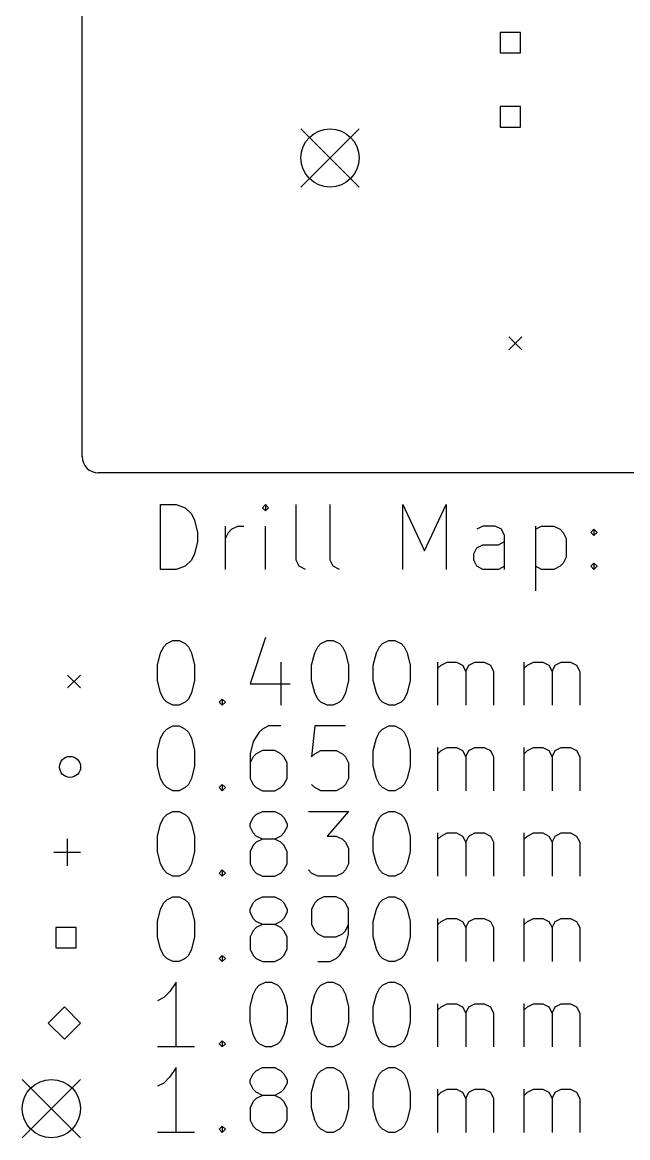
# Model space of a CAD drawing. Extents: x 50.9 to 115.8, y -177.6 to -106.7.
# Drawn here: x 50.88 to 69.59, y -177.02 to -142.55 of the extents above; entities that cross this region are included whole.
import ezdxf

# ---------------------------------------------------------------- set-up
doc = ezdxf.new("R2010")
doc.units = 0
doc.layers.add('BLACK', color=7, linetype='CONTINUOUS')

msp = doc.modelspace()

# ---------------------------------------------------------------- linework, layer by layer
at = {"layer": 'BLACK', "linetype": 'CONTINUOUS'}
for p, q in [((52.732, -155.968), (52.732, -107.168)), ((66.2772, -142.862), (65.6478, -142.862)), ((65.6478, -142.862), (65.6478, -143.491)), ((66.2772, -143.491), (66.2772, -142.862)), ((65.6478, -143.491), (66.2772, -143.491)), ((66.2772, -145.152), (65.6478, -145.152)), ((65.6478, -145.152), (65.6478, -145.781)), ((66.2772, -145.781), (66.2772, -145.152)), ((65.6478, -145.781), (66.2772, -145.781)), ((59.4925, -145.837), (61.2925, -147.636)), ((61.2925, -145.837), (59.4925, -147.636)), ((65.9203, -152.268), (66.3203, -152.668)), ((66.3203, -152.268), (65.9203, -152.668)), ((88.8606, -156.468), (53.232, -156.468)), ((55.1582, -159.453), (55.1582, -157.453)), ((55.1582, -157.453), (55.6344, -157.453)), ((55.6344, -157.453), (55.9201, -157.548)), ((58.3963, -157.453), (58.301, -157.548)), ((58.4915, -157.548), (58.3963, -157.453)), ((58.3963, -157.453), (58.3963, -157.643)), ((59.3487, -159.167), (59.3487, -157.453)), ((60.3963, -159.167), (60.3963, -157.453)), ((62.6439, -159.453), (62.6439, -157.453)), ((62.6439, -157.453), (63.3106, -158.881)), ((63.3106, -158.881), (63.9772, -157.453)), ((63.9772, -157.453), (63.9772, -159.453)), ((55.9201, -157.548), (56.1106, -157.738)), ((56.1106, -157.738), (56.2058, -157.929)), ((58.301, -157.548), (58.3963, -157.643)), ((58.3963, -157.643), (58.4915, -157.548)), ((56.2058, -157.929), (56.301, -158.31)), ((57.1582, -159.453), (57.1582, -158.119)), ((57.2534, -158.31), (57.3487, -158.215)), ((57.3487, -158.215), (57.5391, -158.119)), ((57.5391, -158.119), (57.7296, -158.119)), ((58.3963, -159.453), (58.3963, -158.119)), ((65.1201, -158.119), (64.9296, -158.215)), ((65.501, -158.119), (65.1201, -158.119)), ((65.6915, -158.215), (65.501, -158.119)), ((65.7868, -158.405), (65.6915, -158.215)), ((66.7391, -158.119), (66.7391, -160.119)), ((66.7391, -158.215), (66.9296, -158.119)), ((66.9296, -158.119), (67.3106, -158.119)), ((67.3106, -158.119), (67.501, -158.215)), ((67.501, -158.215), (67.5963, -158.31)), ((68.4534, -158.31), (68.5487, -158.215)), ((68.5487, -158.215), (68.6439, -158.31)), ((68.5487, -158.215), (68.5487, -158.405)), ((56.301, -158.31), (56.301, -158.596)), ((57.1582, -158.5), (57.2534, -158.31)), ((65.7868, -159.453), (65.7868, -158.405)), ((67.5963, -158.31), (67.6915, -158.5)), ((67.6915, -158.5), (67.6915, -159.072)), ((68.5487, -158.405), (68.4534, -158.31)), ((68.6439, -158.31), (68.5487, -158.405)), ((56.301, -158.596), (56.2058, -158.977)), ((64.8344, -158.977), (64.9296, -158.786)), ((64.9296, -158.786), (65.1201, -158.691)), ((65.1201, -158.691), (65.5963, -158.691)), ((65.5963, -158.691), (65.7868, -158.596)), ((56.1106, -159.167), (55.9201, -159.358)), ((56.2058, -158.977), (56.1106, -159.167)), ((59.4439, -159.358), (59.3487, -159.167)), ((60.4915, -159.358), (60.3963, -159.167)), ((64.8344, -159.167), (64.8344, -158.977)), ((64.9296, -159.358), (64.8344, -159.167)), ((67.5963, -159.262), (67.501, -159.358)), ((67.6915, -159.072), (67.5963, -159.262)), ((68.4534, -159.358), (68.5487, -159.262)), ((68.5487, -159.262), (68.6439, -159.358)), ((68.5487, -159.262), (68.5487, -159.453)), ((55.6344, -159.453), (55.1582, -159.453)), ((55.9201, -159.358), (55.6344, -159.453)), ((59.6344, -159.453), (59.4439, -159.358)), ((60.682, -159.453), (60.4915, -159.358)), ((65.1201, -159.453), (64.9296, -159.358)), ((65.5963, -159.453), (65.1201, -159.453)), ((65.7868, -159.358), (65.5963, -159.453)), ((66.9296, -159.453), (66.7391, -159.358)), ((67.3106, -159.453), (66.9296, -159.453)), ((67.501, -159.358), (67.3106, -159.453)), ((68.5487, -159.453), (68.4534, -159.358)), ((68.6439, -159.358), (68.5487, -159.453)), ((55.3487, -161.748), (55.5391, -161.653)), ((55.5391, -161.653), (55.7296, -161.653)), ((55.7296, -161.653), (55.9201, -161.748)), ((58.3963, -161.558), (57.9201, -162.986)), ((60.1106, -161.748), (60.301, -161.653)), ((60.301, -161.653), (60.4915, -161.653)), ((60.4915, -161.653), (60.682, -161.748)), ((62.0153, -161.748), (62.2058, -161.653)), ((62.2058, -161.653), (62.3963, -161.653)), ((62.3963, -161.653), (62.5868, -161.748)), ((55.1582, -162.034), (55.2534, -161.843)), ((55.2534, -161.843), (55.3487, -161.748)), ((55.9201, -161.748), (56.0153, -161.843)), ((56.0153, -161.843), (56.1106, -162.034)), ((59.9201, -162.034), (60.0153, -161.843)), ((60.0153, -161.843), (60.1106, -161.748)), ((60.682, -161.748), (60.7772, -161.843)), ((60.7772, -161.843), (60.8725, -162.034)), ((61.8249, -162.034), (61.9201, -161.843)), ((61.9201, -161.843), (62.0153, -161.748)), ((62.5868, -161.748), (62.682, -161.843)), ((62.682, -161.843), (62.7772, -162.034)), ((55.063, -162.415), (55.1582, -162.034)), ((56.1106, -162.034), (56.2058, -162.415)), ((58.8725, -162.319), (58.8725, -163.653)), ((59.8249, -162.415), (59.9201, -162.034)), ((60.8725, -162.034), (60.9677, -162.415)), ((61.7296, -162.415), (61.8249, -162.034)), ((62.7772, -162.034), (62.8725, -162.415)), ((63.7296, -163.653), (63.7296, -162.319)), ((63.8249, -162.415), (64.0153, -162.319)), ((64.0153, -162.319), (64.301, -162.319)), ((64.301, -162.319), (64.4915, -162.415)), ((64.682, -162.415), (64.8725, -162.319)), ((64.8725, -162.319), (65.1582, -162.319)), ((65.1582, -162.319), (65.3487, -162.415)), ((66.3963, -163.653), (66.3963, -162.319)), ((66.4915, -162.415), (66.682, -162.319)), ((66.682, -162.319), (66.9677, -162.319)), ((66.9677, -162.319), (67.1582, -162.415)), ((67.3487, -162.415), (67.5391, -162.319)), ((67.5391, -162.319), (67.8249, -162.319)), ((67.8249, -162.319), (68.0153, -162.415)), ((55.063, -162.891), (55.063, -162.415)), ((56.2058, -162.415), (56.2058, -162.891)), ((59.8249, -162.891), (59.8249, -162.415)), ((60.9677, -162.415), (60.9677, -162.891)), ((61.7296, -162.891), (61.7296, -162.415)), ((62.8725, -162.415), (62.8725, -162.891)), ((63.7296, -162.51), (63.8249, -162.415)), ((64.4915, -162.415), (64.5868, -162.605)), ((64.5868, -162.605), (64.682, -162.415)), ((64.5868, -162.605), (64.5868, -163.653)), ((65.3487, -162.415), (65.4439, -162.605)), ((65.4439, -162.605), (65.4439, -163.653)), ((66.3963, -162.51), (66.4915, -162.415)), ((67.1582, -162.415), (67.2534, -162.605)), ((67.2534, -162.605), (67.3487, -162.415)), ((67.2534, -162.605), (67.2534, -163.653)), ((68.0153, -162.415), (68.1106, -162.605)), ((68.1106, -162.605), (68.1106, -163.653)), ((52.282, -162.718), (52.682, -163.118)), ((52.682, -162.718), (52.282, -163.118)), ((55.1582, -163.272), (55.063, -162.891)), ((56.2058, -162.891), (56.1106, -163.272)), ((57.9201, -162.986), (59.1582, -162.986)), ((59.9201, -163.272), (59.8249, -162.891)), ((60.9677, -162.891), (60.8725, -163.272)), ((61.8249, -163.272), (61.7296, -162.891)), ((62.8725, -162.891), (62.7772, -163.272)), ((55.2534, -163.462), (55.1582, -163.272)), ((56.1106, -163.272), (56.0153, -163.462)), ((60.0153, -163.462), (59.9201, -163.272)), ((60.8725, -163.272), (60.7772, -163.462)), ((61.9201, -163.462), (61.8249, -163.272)), ((62.7772, -163.272), (62.682, -163.462)), ((55.3487, -163.558), (55.2534, -163.462)), ((55.5391, -163.653), (55.3487, -163.558)), ((55.7296, -163.653), (55.5391, -163.653)), ((55.9201, -163.558), (55.7296, -163.653)), ((56.0153, -163.462), (55.9201, -163.558)), ((56.9677, -163.558), (57.063, -163.462)), ((57.063, -163.653), (56.9677, -163.558)), ((57.063, -163.462), (57.1582, -163.558)), ((57.063, -163.462), (57.063, -163.653)), ((57.1582, -163.558), (57.063, -163.653)), ((60.1106, -163.558), (60.0153, -163.462)), ((60.301, -163.653), (60.1106, -163.558)), ((60.4915, -163.653), (60.301, -163.653)), ((60.682, -163.558), (60.4915, -163.653)), ((60.7772, -163.462), (60.682, -163.558)), ((62.0153, -163.558), (61.9201, -163.462)), ((62.2058, -163.653), (62.0153, -163.558)), ((62.3963, -163.653), (62.2058, -163.653)), ((62.5868, -163.558), (62.3963, -163.653)), ((62.682, -163.462), (62.5868, -163.558)), ((55.2534, -164.483), (55.3487, -164.388)), ((55.3487, -164.388), (55.5391, -164.293)), ((55.5391, -164.293), (55.7296, -164.293)), ((55.7296, -164.293), (55.9201, -164.388)), ((55.9201, -164.388), (56.0153, -164.483)), ((58.301, -164.388), (58.2058, -164.483)), ((58.4915, -164.293), (58.301, -164.388)), ((58.8725, -164.293), (58.4915, -164.293)), ((59.9201, -164.293), (59.8249, -165.245)), ((60.8725, -164.293), (59.9201, -164.293)), ((61.9201, -164.483), (62.0153, -164.388)), ((62.0153, -164.388), (62.2058, -164.293)), ((62.2058, -164.293), (62.3963, -164.293)), ((62.3963, -164.293), (62.5868, -164.388)), ((62.5868, -164.388), (62.682, -164.483)), ((55.063, -165.055), (55.1582, -164.674)), ((55.1582, -164.674), (55.2534, -164.483)), ((56.0153, -164.483), (56.1106, -164.674)), ((56.1106, -164.674), (56.2058, -165.055)), ((58.0153, -164.769), (57.9201, -165.15)), ((58.2058, -164.483), (58.0153, -164.769)), ((61.7296, -165.055), (61.8249, -164.674)), ((61.8249, -164.674), (61.9201, -164.483)), ((62.682, -164.483), (62.7772, -164.674)), ((62.7772, -164.674), (62.8725, -165.055)), ((55.063, -165.531), (55.063, -165.055)), ((56.2058, -165.055), (56.2058, -165.531)), ((58.301, -165.055), (58.1106, -165.15)), ((58.682, -165.055), (58.301, -165.055)), ((58.8725, -165.15), (58.682, -165.055)), ((59.9201, -165.15), (60.1106, -165.055)), ((60.1106, -165.055), (60.5868, -165.055)), ((60.5868, -165.055), (60.7772, -165.15)), ((61.7296, -165.531), (61.7296, -165.055)), ((62.8725, -165.055), (62.8725, -165.531)), ((63.7296, -166.293), (63.7296, -164.959)), ((63.7296, -165.15), (63.8249, -165.055)), ((63.8249, -165.055), (64.0153, -164.959)), ((64.0153, -164.959), (64.301, -164.959)), ((64.301, -164.959), (64.4915, -165.055)), ((64.4915, -165.055), (64.5868, -165.245)), ((64.5868, -165.245), (64.682, -165.055)), ((64.682, -165.055), (64.8725, -164.959)), ((64.8725, -164.959), (65.1582, -164.959)), ((65.1582, -164.959), (65.3487, -165.055)), ((65.3487, -165.055), (65.4439, -165.245)), ((66.3963, -166.293), (66.3963, -164.959)), ((66.3963, -165.15), (66.4915, -165.055)), ((66.4915, -165.055), (66.682, -164.959)), ((66.682, -164.959), (66.9677, -164.959)), ((66.9677, -164.959), (67.1582, -165.055)), ((67.1582, -165.055), (67.2534, -165.245)), ((67.2534, -165.245), (67.3487, -165.055)), ((67.3487, -165.055), (67.5391, -164.959)), ((67.5391, -164.959), (67.8249, -164.959)), ((67.8249, -164.959), (68.0153, -165.055)), ((68.0153, -165.055), (68.1106, -165.245)), ((57.9201, -165.15), (57.9201, -165.912)), ((58.0153, -165.245), (57.9201, -165.436)), ((58.1106, -165.15), (58.0153, -165.245)), ((58.9677, -165.245), (58.8725, -165.15)), ((59.063, -165.436), (58.9677, -165.245)), ((59.063, -165.912), (59.063, -165.436)), ((59.8249, -165.245), (59.9201, -165.15)), ((60.7772, -165.15), (60.8725, -165.245)), ((60.8725, -165.245), (60.9677, -165.436)), ((60.9677, -165.436), (60.9677, -165.912)), ((64.5868, -165.245), (64.5868, -166.293)), ((65.4439, -165.245), (65.4439, -166.293)), ((67.2534, -165.245), (67.2534, -166.293)), ((68.1106, -165.245), (68.1106, -166.293)), ((55.1582, -165.912), (55.063, -165.531)), ((56.2058, -165.531), (56.1106, -165.912)), ((61.8249, -165.912), (61.7296, -165.531)), ((62.8725, -165.531), (62.7772, -165.912)), ((55.2534, -166.102), (55.1582, -165.912)), ((55.3487, -166.198), (55.2534, -166.102)), ((56.0153, -166.102), (55.9201, -166.198)), ((56.1106, -165.912), (56.0153, -166.102)), ((56.9677, -166.198), (57.063, -166.102)), ((57.063, -166.102), (57.1582, -166.198)), ((57.063, -166.102), (57.063, -166.293)), ((57.9201, -165.912), (58.0153, -166.102)), ((58.0153, -166.102), (58.1106, -166.198)), ((58.8725, -166.198), (58.9677, -166.102)), ((58.9677, -166.102), (59.063, -165.912)), ((59.9201, -166.198), (59.8249, -166.102)), ((60.8725, -166.102), (60.7772, -166.198)), ((60.9677, -165.912), (60.8725, -166.102)), ((61.9201, -166.102), (61.8249, -165.912)), ((62.0153, -166.198), (61.9201, -166.102)), ((62.682, -166.102), (62.5868, -166.198)), ((62.7772, -165.912), (62.682, -166.102)), ((55.5391, -166.293), (55.3487, -166.198)), ((55.7296, -166.293), (55.5391, -166.293)), ((55.9201, -166.198), (55.7296, -166.293)), ((57.063, -166.293), (56.9677, -166.198)), ((57.1582, -166.198), (57.063, -166.293)), ((58.1106, -166.198), (58.301, -166.293)), ((58.301, -166.293), (58.682, -166.293)), ((58.682, -166.293), (58.8725, -166.198)), ((60.1106, -166.293), (59.9201, -166.198)), ((60.5868, -166.293), (60.1106, -166.293)), ((60.7772, -166.198), (60.5868, -166.293)), ((62.2058, -166.293), (62.0153, -166.198)), ((62.3963, -166.293), (62.2058, -166.293)), ((62.5868, -166.198), (62.3963, -166.293)), ((55.1582, -167.314), (55.2534, -167.123)), ((55.2534, -167.123), (55.3487, -167.028)), ((55.3487, -167.028), (55.5391, -166.933)), ((55.5391, -166.933), (55.7296, -166.933)), ((55.7296, -166.933), (55.9201, -167.028)), ((55.9201, -167.028), (56.0153, -167.123)), ((56.0153, -167.123), (56.1106, -167.314)), ((57.9201, -167.314), (58.0153, -167.123)), ((58.0153, -167.123), (58.1106, -167.028)), ((58.1106, -167.028), (58.301, -166.933)), ((58.301, -166.933), (58.682, -166.933)), ((58.682, -166.933), (58.8725, -167.028)), ((58.8725, -167.028), (58.9677, -167.123)), ((58.9677, -167.123), (59.063, -167.314)), ((59.7296, -166.933), (60.9677, -166.933)), ((60.9677, -166.933), (60.301, -167.695)), ((61.8249, -167.314), (61.9201, -167.123)), ((61.9201, -167.123), (62.0153, -167.028)), ((62.0153, -167.028), (62.2058, -166.933)), ((62.2058, -166.933), (62.3963, -166.933)), ((62.3963, -166.933), (62.5868, -167.028)), ((62.5868, -167.028), (62.682, -167.123)), ((62.682, -167.123), (62.7772, -167.314)), ((55.063, -167.695), (55.1582, -167.314)), ((56.1106, -167.314), (56.2058, -167.695)), ((57.9201, -167.409), (57.9201, -167.314)), ((58.0153, -167.599), (57.9201, -167.409)), ((59.063, -167.409), (58.9677, -167.599)), ((59.063, -167.314), (59.063, -167.409)), ((61.7296, -167.695), (61.8249, -167.314)), ((62.7772, -167.314), (62.8725, -167.695)), ((52.267, -167.783), (52.267, -168.613)), ((55.063, -168.171), (55.063, -167.695)), ((56.2058, -167.695), (56.2058, -168.171)), ((58.1106, -167.695), (58.0153, -167.599)), ((58.301, -167.79), (58.1106, -167.695)), ((58.301, -167.79), (58.1106, -167.885)), ((58.682, -167.79), (58.301, -167.79)), ((58.8725, -167.695), (58.682, -167.79)), ((58.8725, -167.885), (58.682, -167.79)), ((58.9677, -167.599), (58.8725, -167.695)), ((60.301, -167.695), (60.5868, -167.695)), ((60.5868, -167.695), (60.7772, -167.79)), ((60.7772, -167.79), (60.8725, -167.885)), ((61.7296, -168.171), (61.7296, -167.695)), ((62.8725, -167.695), (62.8725, -168.171)), ((63.7296, -168.933), (63.7296, -167.599)), ((63.7296, -167.79), (63.8249, -167.695)), ((63.8249, -167.695), (64.0153, -167.599)), ((64.0153, -167.599), (64.301, -167.599)), ((64.301, -167.599), (64.4915, -167.695)), ((64.4915, -167.695), (64.5868, -167.885)), ((64.5868, -167.885), (64.682, -167.695)), ((64.682, -167.695), (64.8725, -167.599)), ((64.8725, -167.599), (65.1582, -167.599)), ((65.1582, -167.599), (65.3487, -167.695)), ((65.3487, -167.695), (65.4439, -167.885)), ((66.3963, -168.933), (66.3963, -167.599)), ((66.3963, -167.79), (66.4915, -167.695)), ((66.4915, -167.695), (66.682, -167.599)), ((66.682, -167.599), (66.9677, -167.599)), ((66.9677, -167.599), (67.1582, -167.695)), ((67.1582, -167.695), (67.2534, -167.885)), ((67.2534, -167.885), (67.3487, -167.695)), ((67.3487, -167.695), (67.5391, -167.599)), ((67.5391, -167.599), (67.8249, -167.599)), ((67.8249, -167.599), (68.0153, -167.695)), ((68.0153, -167.695), (68.1106, -167.885)), ((51.852, -168.198), (52.682, -168.198)), ((55.1582, -168.552), (55.063, -168.171)), ((56.2058, -168.171), (56.1106, -168.552)), ((58.0153, -167.98), (57.9201, -168.171)), ((57.9201, -168.171), (57.9201, -168.552)), ((58.1106, -167.885), (58.0153, -167.98)), ((58.9677, -167.98), (58.8725, -167.885)), ((59.063, -168.171), (58.9677, -167.98)), ((59.063, -168.552), (59.063, -168.171)), ((60.8725, -167.885), (60.9677, -168.076)), ((60.9677, -168.076), (60.9677, -168.552)), ((61.8249, -168.552), (61.7296, -168.171)), ((62.8725, -168.171), (62.7772, -168.552)), ((64.5868, -167.885), (64.5868, -168.933)), ((65.4439, -167.885), (65.4439, -168.933)), ((67.2534, -167.885), (67.2534, -168.933)), ((68.1106, -167.885), (68.1106, -168.933)), ((55.2534, -168.742), (55.1582, -168.552)), ((56.1106, -168.552), (56.0153, -168.742)), ((57.9201, -168.552), (58.0153, -168.742)), ((58.9677, -168.742), (59.063, -168.552)), ((60.9677, -168.552), (60.8725, -168.742)), ((61.9201, -168.742), (61.8249, -168.552)), ((62.7772, -168.552), (62.682, -168.742)), ((55.3487, -168.838), (55.2534, -168.742)), ((55.5391, -168.933), (55.3487, -168.838)), ((55.9201, -168.838), (55.7296, -168.933)), ((56.0153, -168.742), (55.9201, -168.838)), ((56.9677, -168.838), (57.063, -168.742)), ((57.063, -168.933), (56.9677, -168.838)), ((57.063, -168.742), (57.1582, -168.838)), ((57.063, -168.742), (57.063, -168.933)), ((57.1582, -168.838), (57.063, -168.933)), ((58.0153, -168.742), (58.1106, -168.838)), ((58.1106, -168.838), (58.301, -168.933)), ((58.682, -168.933), (58.8725, -168.838)), ((58.8725, -168.838), (58.9677, -168.742)), ((59.8249, -168.838), (59.7296, -168.742)), ((60.0153, -168.933), (59.8249, -168.838)), ((60.7772, -168.838), (60.5868, -168.933)), ((60.8725, -168.742), (60.7772, -168.838)), ((62.0153, -168.838), (61.9201, -168.742)), ((62.2058, -168.933), (62.0153, -168.838)), ((62.5868, -168.838), (62.3963, -168.933)), ((62.682, -168.742), (62.5868, -168.838)), ((55.7296, -168.933), (55.5391, -168.933)), ((58.301, -168.933), (58.682, -168.933)), ((60.5868, -168.933), (60.0153, -168.933)), ((62.3963, -168.933), (62.2058, -168.933)), ((55.3487, -169.668), (55.5391, -169.573)), ((55.5391, -169.573), (55.7296, -169.573)), ((55.7296, -169.573), (55.9201, -169.668)), ((58.1106, -169.668), (58.301, -169.573)), ((58.301, -169.573), (58.682, -169.573)), ((58.682, -169.573), (58.8725, -169.668)), ((60.2058, -169.573), (60.0153, -169.668)), ((60.5868, -169.573), (60.2058, -169.573)), ((60.7772, -169.668), (60.5868, -169.573)), ((62.0153, -169.668), (62.2058, -169.573)), ((62.2058, -169.573), (62.3963, -169.573)), ((62.3963, -169.573), (62.5868, -169.668)), ((55.1582, -169.954), (55.2534, -169.763)), ((55.2534, -169.763), (55.3487, -169.668)), ((55.9201, -169.668), (56.0153, -169.763)), ((56.0153, -169.763), (56.1106, -169.954)), ((57.9201, -169.954), (58.0153, -169.763)), ((58.0153, -169.763), (58.1106, -169.668)), ((58.8725, -169.668), (58.9677, -169.763)), ((58.9677, -169.763), (59.063, -169.954)), ((59.9201, -169.763), (59.8249, -169.954)), ((60.0153, -169.668), (59.9201, -169.763)), ((60.8725, -169.763), (60.7772, -169.668)), ((60.9677, -169.954), (60.8725, -169.763)), ((61.8249, -169.954), (61.9201, -169.763)), ((61.9201, -169.763), (62.0153, -169.668)), ((62.5868, -169.668), (62.682, -169.763)), ((62.682, -169.763), (62.7772, -169.954)), ((55.063, -170.335), (55.1582, -169.954)), ((56.1106, -169.954), (56.2058, -170.335)), ((57.9201, -170.049), (57.9201, -169.954)), ((58.0153, -170.239), (57.9201, -170.049)), ((58.1106, -170.335), (58.0153, -170.239)), ((58.9677, -170.239), (58.8725, -170.335)), ((59.063, -170.049), (58.9677, -170.239)), ((59.063, -169.954), (59.063, -170.049)), ((59.8249, -169.954), (59.8249, -170.43)), ((60.9677, -170.716), (60.9677, -169.954)), ((61.7296, -170.335), (61.8249, -169.954)), ((62.7772, -169.954), (62.8725, -170.335)), ((63.7296, -171.573), (63.7296, -170.239)), ((63.8249, -170.335), (64.0153, -170.239)), ((64.0153, -170.239), (64.301, -170.239)), ((64.301, -170.239), (64.4915, -170.335)), ((64.682, -170.335), (64.8725, -170.239)), ((64.8725, -170.239), (65.1582, -170.239)), ((65.1582, -170.239), (65.3487, -170.335)), ((66.3963, -171.573), (66.3963, -170.239)), ((66.4915, -170.335), (66.682, -170.239)), ((66.682, -170.239), (66.9677, -170.239)), ((66.9677, -170.239), (67.1582, -170.335)), ((67.3487, -170.335), (67.5391, -170.239)), ((67.5391, -170.239), (67.8249, -170.239)), ((67.8249, -170.239), (68.0153, -170.335)), ((52.5517, -170.523), (51.9223, -170.523)), ((51.9223, -170.523), (51.9223, -171.153)), ((52.5517, -171.153), (52.5517, -170.523)), ((55.063, -170.811), (55.063, -170.335)), ((56.2058, -170.335), (56.2058, -170.811)), ((58.0153, -170.62), (57.9201, -170.811)), ((58.1106, -170.525), (58.0153, -170.62)), ((58.301, -170.43), (58.1106, -170.335)), ((58.301, -170.43), (58.1106, -170.525)), ((58.682, -170.43), (58.301, -170.43)), ((58.8725, -170.335), (58.682, -170.43)), ((58.8725, -170.525), (58.682, -170.43)), ((58.9677, -170.62), (58.8725, -170.525)), ((59.063, -170.811), (58.9677, -170.62)), ((59.8249, -170.43), (59.9201, -170.62)), ((59.9201, -170.62), (60.0153, -170.716)), ((60.7772, -170.716), (60.8725, -170.62)), ((60.8725, -170.62), (60.9677, -170.43)), ((61.7296, -170.811), (61.7296, -170.335)), ((62.8725, -170.335), (62.8725, -170.811)), ((63.7296, -170.43), (63.8249, -170.335)), ((64.4915, -170.335), (64.5868, -170.525)), ((64.5868, -170.525), (64.682, -170.335)), ((64.5868, -170.525), (64.5868, -171.573)), ((65.3487, -170.335), (65.4439, -170.525)), ((65.4439, -170.525), (65.4439, -171.573)), ((66.3963, -170.43), (66.4915, -170.335)), ((67.1582, -170.335), (67.2534, -170.525)), ((67.2534, -170.525), (67.3487, -170.335)), ((67.2534, -170.525), (67.2534, -171.573)), ((68.0153, -170.335), (68.1106, -170.525)), ((68.1106, -170.525), (68.1106, -171.573)), ((55.1582, -171.192), (55.063, -170.811)), ((56.2058, -170.811), (56.1106, -171.192)), ((57.9201, -170.811), (57.9201, -171.192)), ((59.063, -171.192), (59.063, -170.811)), ((60.0153, -170.716), (60.2058, -170.811)), ((60.2058, -170.811), (60.5868, -170.811)), ((60.5868, -170.811), (60.7772, -170.716)), ((60.8725, -171.097), (60.9677, -170.716)), ((61.8249, -171.192), (61.7296, -170.811)), ((62.8725, -170.811), (62.7772, -171.192)), ((51.9223, -171.153), (52.5517, -171.153)), ((55.2534, -171.382), (55.1582, -171.192)), ((56.1106, -171.192), (56.0153, -171.382)), ((57.9201, -171.192), (58.0153, -171.382)), ((58.9677, -171.382), (59.063, -171.192)), ((60.682, -171.382), (60.8725, -171.097)), ((61.9201, -171.382), (61.8249, -171.192)), ((62.7772, -171.192), (62.682, -171.382)), ((55.3487, -171.478), (55.2534, -171.382)), ((55.5391, -171.573), (55.3487, -171.478)), ((55.7296, -171.573), (55.5391, -171.573)), ((55.9201, -171.478), (55.7296, -171.573)), ((56.0153, -171.382), (55.9201, -171.478)), ((56.9677, -171.478), (57.063, -171.382)), ((57.063, -171.573), (56.9677, -171.478)), ((57.063, -171.382), (57.1582, -171.478)), ((57.063, -171.382), (57.063, -171.573)), ((57.1582, -171.478), (57.063, -171.573)), ((58.0153, -171.382), (58.1106, -171.478)), ((58.1106, -171.478), (58.301, -171.573)), ((58.301, -171.573), (58.682, -171.573)), ((58.682, -171.573), (58.8725, -171.478)), ((58.8725, -171.478), (58.9677, -171.382)), ((60.0153, -171.573), (60.3963, -171.573)), ((60.3963, -171.573), (60.5868, -171.478)), ((60.5868, -171.478), (60.682, -171.382)), ((62.0153, -171.478), (61.9201, -171.382)), ((62.2058, -171.573), (62.0153, -171.478)), ((62.3963, -171.573), (62.2058, -171.573)), ((62.5868, -171.478), (62.3963, -171.573)), ((62.682, -171.382), (62.5868, -171.478)), ((55.6344, -172.213), (55.4439, -172.498)), ((55.6344, -174.213), (55.6344, -172.213)), ((58.1106, -172.403), (58.2058, -172.308)), ((58.2058, -172.308), (58.3963, -172.213)), ((58.3963, -172.213), (58.5868, -172.213)), ((58.5868, -172.213), (58.7772, -172.308)), ((58.7772, -172.308), (58.8725, -172.403)), ((60.0153, -172.403), (60.1106, -172.308)), ((60.1106, -172.308), (60.301, -172.213)), ((60.301, -172.213), (60.4915, -172.213)), ((60.4915, -172.213), (60.682, -172.308)), ((60.682, -172.308), (60.7772, -172.403)), ((61.9201, -172.403), (62.0153, -172.308)), ((62.0153, -172.308), (62.2058, -172.213)), ((62.2058, -172.213), (62.3963, -172.213)), ((62.3963, -172.213), (62.5868, -172.308)), ((62.5868, -172.308), (62.682, -172.403)), ((55.2534, -172.689), (55.063, -172.784)), ((55.4439, -172.498), (55.2534, -172.689)), ((57.9201, -172.975), (58.0153, -172.594)), ((58.0153, -172.594), (58.1106, -172.403)), ((58.8725, -172.403), (58.9677, -172.594)), ((58.9677, -172.594), (59.063, -172.975)), ((59.8249, -172.975), (59.9201, -172.594)), ((59.9201, -172.594), (60.0153, -172.403)), ((60.7772, -172.403), (60.8725, -172.594)), ((60.8725, -172.594), (60.9677, -172.975)), ((61.7296, -172.975), (61.8249, -172.594)), ((61.8249, -172.594), (61.9201, -172.403)), ((62.682, -172.403), (62.7772, -172.594)), ((62.7772, -172.594), (62.8725, -172.975)), ((52.182, -172.978), (51.682, -173.478)), ((52.682, -173.478), (52.182, -172.978)), ((57.9201, -173.451), (57.9201, -172.975)), ((59.063, -172.975), (59.063, -173.451)), ((59.8249, -173.451), (59.8249, -172.975)), ((60.9677, -172.975), (60.9677, -173.451)), ((61.7296, -173.451), (61.7296, -172.975)), ((62.8725, -172.975), (62.8725, -173.451)), ((63.7296, -174.213), (63.7296, -172.879)), ((63.7296, -173.07), (63.8249, -172.975)), ((63.8249, -172.975), (64.0153, -172.879)), ((64.0153, -172.879), (64.301, -172.879)), ((64.301, -172.879), (64.4915, -172.975)), ((64.4915, -172.975), (64.5868, -173.165)), ((64.5868, -173.165), (64.682, -172.975)), ((64.682, -172.975), (64.8725, -172.879)), ((64.8725, -172.879), (65.1582, -172.879)), ((65.1582, -172.879), (65.3487, -172.975)), ((65.3487, -172.975), (65.4439, -173.165)), ((66.3963, -174.213), (66.3963, -172.879)), ((66.3963, -173.07), (66.4915, -172.975)), ((66.4915, -172.975), (66.682, -172.879)), ((66.682, -172.879), (66.9677, -172.879)), ((66.9677, -172.879), (67.1582, -172.975)), ((67.1582, -172.975), (67.2534, -173.165)), ((67.2534, -173.165), (67.3487, -172.975)), ((67.3487, -172.975), (67.5391, -172.879)), ((67.5391, -172.879), (67.8249, -172.879)), ((67.8249, -172.879), (68.0153, -172.975)), ((68.0153, -172.975), (68.1106, -173.165)), ((64.5868, -173.165), (64.5868, -174.213)), ((65.4439, -173.165), (65.4439, -174.213)), ((67.2534, -173.165), (67.2534, -174.213)), ((68.1106, -173.165), (68.1106, -174.213)), ((51.682, -173.478), (52.182, -173.978)), ((52.182, -173.978), (52.682, -173.478)), ((58.0153, -173.832), (57.9201, -173.451)), ((59.063, -173.451), (58.9677, -173.832)), ((59.9201, -173.832), (59.8249, -173.451)), ((60.9677, -173.451), (60.8725, -173.832)), ((61.8249, -173.832), (61.7296, -173.451)), ((62.8725, -173.451), (62.7772, -173.832)), ((56.9677, -174.118), (57.063, -174.022)), ((57.063, -174.022), (57.1582, -174.118)), ((57.063, -174.022), (57.063, -174.213)), ((58.1106, -174.022), (58.0153, -173.832)), ((58.2058, -174.118), (58.1106, -174.022)), ((58.8725, -174.022), (58.7772, -174.118)), ((58.9677, -173.832), (58.8725, -174.022)), ((60.0153, -174.022), (59.9201, -173.832)), ((60.1106, -174.118), (60.0153, -174.022)), ((60.7772, -174.022), (60.682, -174.118)), ((60.8725, -173.832), (60.7772, -174.022)), ((61.9201, -174.022), (61.8249, -173.832)), ((62.0153, -174.118), (61.9201, -174.022)), ((62.682, -174.022), (62.5868, -174.118)), ((62.7772, -173.832), (62.682, -174.022)), ((56.2058, -174.213), (55.063, -174.213)), ((57.063, -174.213), (56.9677, -174.118)), ((57.1582, -174.118), (57.063, -174.213)), ((58.3963, -174.213), (58.2058, -174.118)), ((58.5868, -174.213), (58.3963, -174.213)), ((58.7772, -174.118), (58.5868, -174.213)), ((60.301, -174.213), (60.1106, -174.118)), ((60.4915, -174.213), (60.301, -174.213)), ((60.682, -174.118), (60.4915, -174.213)), ((62.2058, -174.213), (62.0153, -174.118)), ((62.3963, -174.213), (62.2058, -174.213)), ((62.5868, -174.118), (62.3963, -174.213)), ((55.6344, -174.853), (55.4439, -175.138)), ((55.6344, -176.853), (55.6344, -174.853)), ((57.9201, -175.234), (58.0153, -175.043)), ((58.0153, -175.043), (58.1106, -174.948)), ((58.1106, -174.948), (58.301, -174.853)), ((58.301, -174.853), (58.682, -174.853)), ((58.682, -174.853), (58.8725, -174.948)), ((58.8725, -174.948), (58.9677, -175.043)), ((58.9677, -175.043), (59.063, -175.234)), ((59.9201, -175.234), (60.0153, -175.043)), ((60.0153, -175.043), (60.1106, -174.948)), ((60.1106, -174.948), (60.301, -174.853)), ((60.301, -174.853), (60.4915, -174.853)), ((60.4915, -174.853), (60.682, -174.948)), ((60.682, -174.948), (60.7772, -175.043)), ((60.7772, -175.043), (60.8725, -175.234)), ((61.8249, -175.234), (61.9201, -175.043)), ((61.9201, -175.043), (62.0153, -174.948)), ((62.0153, -174.948), (62.2058, -174.853)), ((62.2058, -174.853), (62.3963, -174.853)), ((62.3963, -174.853), (62.5868, -174.948)), ((62.5868, -174.948), (62.682, -175.043)), ((62.682, -175.043), (62.7772, -175.234)), ((50.882, -175.218), (52.682, -177.018)), ((52.682, -175.218), (50.882, -177.018)), ((55.2534, -175.329), (55.063, -175.424)), ((55.4439, -175.138), (55.2534, -175.329)), ((57.9201, -175.329), (57.9201, -175.234)), ((58.0153, -175.519), (57.9201, -175.329)), ((59.063, -175.329), (58.9677, -175.519)), ((59.063, -175.234), (59.063, -175.329)), ((59.8249, -175.615), (59.9201, -175.234)), ((60.8725, -175.234), (60.9677, -175.615)), ((61.7296, -175.615), (61.8249, -175.234)), ((62.7772, -175.234), (62.8725, -175.615)), ((58.1106, -175.615), (58.0153, -175.519)), ((58.1106, -175.805), (58.0153, -175.9)), ((58.301, -175.71), (58.1106, -175.615)), ((58.301, -175.71), (58.1106, -175.805)), ((58.682, -175.71), (58.301, -175.71)), ((58.8725, -175.615), (58.682, -175.71)), ((58.8725, -175.805), (58.682, -175.71)), ((58.9677, -175.519), (58.8725, -175.615)), ((58.9677, -175.9), (58.8725, -175.805)), ((59.8249, -176.091), (59.8249, -175.615)), ((60.9677, -175.615), (60.9677, -176.091)), ((61.7296, -176.091), (61.7296, -175.615)), ((62.8725, -175.615), (62.8725, -176.091)), ((63.7296, -176.853), (63.7296, -175.519)), ((63.7296, -175.71), (63.8249, -175.615)), ((63.8249, -175.615), (64.0153, -175.519)), ((64.0153, -175.519), (64.301, -175.519)), ((64.301, -175.519), (64.4915, -175.615)), ((64.4915, -175.615), (64.5868, -175.805)), ((64.5868, -175.805), (64.682, -175.615)), ((64.5868, -175.805), (64.5868, -176.853)), ((64.682, -175.615), (64.8725, -175.519)), ((64.8725, -175.519), (65.1582, -175.519)), ((65.1582, -175.519), (65.3487, -175.615)), ((65.3487, -175.615), (65.4439, -175.805)), ((65.4439, -175.805), (65.4439, -176.853)), ((66.3963, -176.853), (66.3963, -175.519)), ((66.3963, -175.71), (66.4915, -175.615)), ((66.4915, -175.615), (66.682, -175.519)), ((66.682, -175.519), (66.9677, -175.519)), ((66.9677, -175.519), (67.1582, -175.615)), ((67.1582, -175.615), (67.2534, -175.805)), ((67.2534, -175.805), (67.3487, -175.615)), ((67.2534, -175.805), (67.2534, -176.853)), ((67.3487, -175.615), (67.5391, -175.519)), ((67.5391, -175.519), (67.8249, -175.519)), ((67.8249, -175.519), (68.0153, -175.615)), ((68.0153, -175.615), (68.1106, -175.805)), ((68.1106, -175.805), (68.1106, -176.853)), ((58.0153, -175.9), (57.9201, -176.091)), ((57.9201, -176.091), (57.9201, -176.472)), ((59.063, -176.091), (58.9677, -175.9)), ((59.063, -176.472), (59.063, -176.091)), ((59.9201, -176.472), (59.8249, -176.091)), ((60.9677, -176.091), (60.8725, -176.472)), ((61.8249, -176.472), (61.7296, -176.091)), ((62.8725, -176.091), (62.7772, -176.472)), ((57.9201, -176.472), (58.0153, -176.662)), ((58.9677, -176.662), (59.063, -176.472)), ((60.0153, -176.662), (59.9201, -176.472)), ((60.8725, -176.472), (60.7772, -176.662)), ((61.9201, -176.662), (61.8249, -176.472)), ((62.7772, -176.472), (62.682, -176.662)), ((56.9677, -176.758), (57.063, -176.662)), ((57.063, -176.853), (56.9677, -176.758)), ((57.063, -176.662), (57.1582, -176.758)), ((57.063, -176.662), (57.063, -176.853)), ((57.1582, -176.758), (57.063, -176.853)), ((58.0153, -176.662), (58.1106, -176.758)), ((58.1106, -176.758), (58.301, -176.853)), ((58.682, -176.853), (58.8725, -176.758)), ((58.8725, -176.758), (58.9677, -176.662)), ((60.1106, -176.758), (60.0153, -176.662)), ((60.301, -176.853), (60.1106, -176.758)), ((60.682, -176.758), (60.4915, -176.853)), ((60.7772, -176.662), (60.682, -176.758)), ((62.0153, -176.758), (61.9201, -176.662)), ((62.2058, -176.853), (62.0153, -176.758)), ((62.5868, -176.758), (62.3963, -176.853)), ((62.682, -176.662), (62.5868, -176.758)), ((56.2058, -176.853), (55.063, -176.853)), ((58.301, -176.853), (58.682, -176.853)), ((60.4915, -176.853), (60.301, -176.853)), ((62.3963, -176.853), (62.2058, -176.853))]:
    msp.add_line(p, q, dxfattribs=at)
at = {"layer": 'BLACK'}
for centre, radius in [((60.3925, -146.737), 0.9), ((52.357, -165.558), 0.325), ((51.782, -176.118), 0.9)]:
    msp.add_circle(centre, radius, dxfattribs=at)
msp.add_arc((53.232, -155.968), 0.5, -180, -90, dxfattribs=at)

doc.saveas('drawing.dxf')
